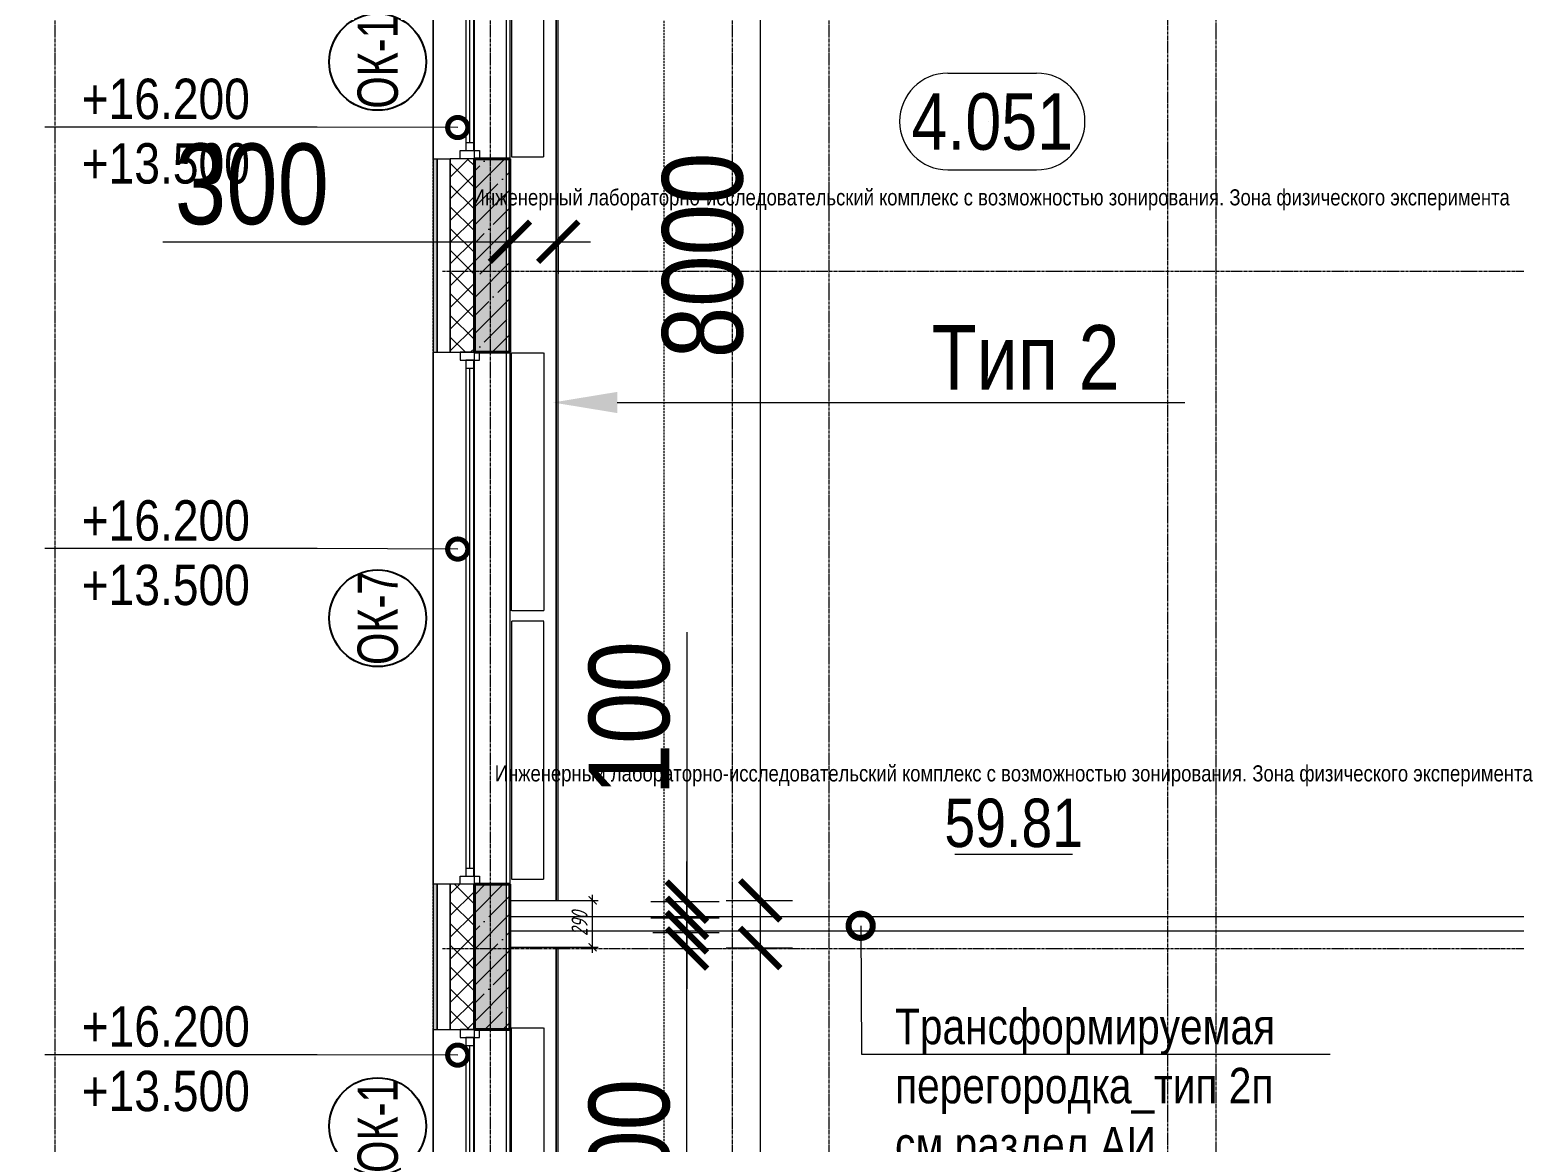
# Model space of a CAD drawing. Header units: millimetres. Extents: x -231292 to 573618, y -153144 to 564035.
# Drawn here: x 142071 to 151278, y 415402 to 422302 of the extents above; entities that cross this region are included whole.
import ezdxf
from ezdxf import colors
from ezdxf.entities.mleader import LeaderData, LeaderLine
from ezdxf.enums import TextEntityAlignment as Align
from ezdxf.math import Vec2, Vec3

# ---------------------------------------------------------------- set-up
doc = ezdxf.new("R2010")
doc.units = ezdxf.units.MM
for name, pattern in [('ADSK_Невидимые', [5, 3, -2]), ('CENTER2', [28.575, 19.05, -3.175, 3.175, -3.175]), ('DASHED', [19.05, 12.7, -6.35]), ('HIDDEN2', [4.7625, 3.175, -1.5875])]:
    doc.linetypes.add(name, pattern=pattern)
doc.layers.get('0').update_dxf_attribs({"color": 250})
doc.layers.get('Defpoints').update_dxf_attribs({"color": 250})
for name, color, linetype, lineweight in [('A-AREA', 250, 'Continuous', 15), ('A-Wall_Материал_Газоблок_Контур', 250, 'Continuous', 0), ('АР_Area', 250, 'Continuous', 5), ('АР_Колонны', 250, 'Continuous', 35), ('АР_Окна', 250, 'Continuous', 5), ('АР_Окна марка', 250, 'Continuous', 9), ('АР_Отопительные приборы', 250, 'HIDDEN2', 0), ('АР_площадь пом', 250, 'Continuous', 5), ('АР_Размеры обшивки', 250, 'Continuous', 5), ('АР_Разрезы марка', 250, 'Continuous', 13), ('АР_Стены ЖБ', 250, 'Continuous', 35), ('АР_Стены ПЕНОблок', 250, 'Continuous', 20), ('АР_Тонкая', 250, 'Continuous', 5), ('АР_Утеплитель', 250, 'Continuous', 0), ('АР_Штриховка', 250, 'Continuous', 0), ('Зашивка радиаторов тип 2 (файерборд 2 слоя_керамогранит)', 250, 'Continuous', 0), ('КМ_Фахверки', 250, 'Continuous', 80), ('Марка окна', 250, 'Continuous', 0), ('Размеры зашивки ГКЛ', 250, 'Continuous', 0), ('РД_Оси_100', 250, 'Continuous', 0), ('ТХ_Оборудование', 250, 'Continuous', 9)]:
    doc.layers.add(name, color=color, linetype=linetype, lineweight=lineweight)
doc.layers.add('АР_Делит', color=250, linetype='Continuous', lineweight=0, plot=False)
doc.styles.add('Arial_09', font='ARIALN.TTF', dxfattribs={"width": 0.9})
doc.styles.add('Isocpeur3', font='isocpeur.ttf')
doc.styles.add('style1', font='ARIALN.TTF')
doc.styles.add('T_dim', font='romans.shx', dxfattribs={"width": 0.7, "oblique": 15})
doc.dimstyles.new('1-50', dxfattribs={"dimscale": 50, "dimtxt": 2, "dimasz": 1, "dimexe": 0.7, "dimexo": 0.6, "dimtad": 1, "dimdec": 0, "dimlfac": -1, "dimtxsty": 'T_dim', "dimblk1": 'ARCHTICK', "dimblk2": 'ARCHTICK', "dimsah": 1, "dimcen": 0, "dimdle": 0.7, "dimclrd": 256, "dimclre": 256, "dimadec": 0, "dimazin": 0, "dimtfac": 1, "dimtdec": 0, "dimtmove": 1, "dimatfit": 3, "dimfxl": 25, "dimlwd": -1, "dimlwe": -1, "dimarcsym": 2})
doc.dimstyles.new('Dim200_ареал', dxfattribs={"dimscale": 100, "dimtxt": 5, "dimasz": 2.5, "dimexe": 2, "dimexo": 2, "dimgap": 1, "dimtad": 1, "dimzin": 12, "dimdsep": 46, "dimtxsty": 'style1', "dimblk": 'ARCHTICK', "dimcen": 3, "dimdle": 2, "dimclrd": 256, "dimclre": 256, "dimaunit": 1, "dimadec": 0, "dimazin": 3, "dimtfac": 1, "dimtmove": 1, "dimatfit": 3, "dimldrblk": 'OPEN30', "dimfxl": 5, "dimfxlon": 1, "dimtolj": 1, "dimtzin": 0, "dimlwd": 9, "dimlwe": 9, "dimarcsym": 0})

# ---------------------------------------------------------------- blocks, each defined once
blk = doc.blocks.new('_DotSmall')
at = {"color": 0, "linetype": 'ByBlock', "const_width": 0.5}
blk.add_lwpolyline([(-0.0625, 0, 1), (0.0625, 0, 1)], format="xyb", close=True, dxfattribs=at)
blk = doc.blocks.new('СОШ_2200_АР_ОСИ_М100_28.05.24')
at = {"layer": 'АР_Делит', "color": 5, "linetype": 'DASHED'}
blk.add_lwpolyline([(114955, 135155), (114955, -355), (93595.036, -355), (93595.036, 13855), (94145, 13855), (94145, 68320), (66055, 68320), (66055, 13857.73), (83455, 13857.73), (83455, -355), (45245, -355), (45245, 13145), (44695, 13145), (44695, 26755), (45245, 26755), (45245, 68320), (20455, 68320), (20455, 26755), (27955, 26755), (27955, 13145), (-355, 13145), (-355, 100855), (37145, 100855), (37145, 129155)], dxfattribs=at)
at = {"layer": 'РД_Оси_100', "linetype": 'CENTER2'}
for p, q in [((91800, -6155), (91800, 139938.679)), ((94500, -6155), (94500, 139938.679)), ((96000, -6155), (96000, 139938.679)), ((119910, 54600), (94200, 54600)), ((119910, 50400), (94200, 50400))]:
    blk.add_line(p, q, dxfattribs=at)
for points in [[(96600, -6155), (96600, 139938.679)], [(98700, -6194.98), (98700, 139538.679), (98550, 139938.679)], [(99000, -6195.83), (99000, 139538.679), (99150, 139938.679)]]:
    blk.add_lwpolyline(points, dxfattribs=at)
blk = doc.blocks.new('_ArchTick')
at = {"color": 0, "linetype": 'ByBlock', "const_width": 0.15}
blk.add_lwpolyline([(-0.5, -0.5), (0.5, 0.5)], dxfattribs=at)
blk = doc.blocks.new('*D1095')
at = {"layer": 'Defpoints', "color": 0, "transparency": 16777216}
for p in [(145228.9, 416901.8), (145562, 416901.8), (145228.9, 416611.8)]:
    blk.add_point(p, dxfattribs=at)
at = {"layer": 'АР_Делит', "color": 0, "transparency": 16777216}
for p, q in [((145562, 416576.8), (145562, 416936.8)), ((145258.9, 416901.8), (145597, 416901.8)), ((145258.9, 416611.8), (145597, 416611.8))]:
    blk.add_line(p, q, dxfattribs=at)
at = {"layer": 'АР_Делит', "color": 0, "transparency": 16777216, "xscale": 50, "yscale": 50, "zscale": 50}
for p, rotation in [((145562, 416901.8), 90), ((145562, 416611.8), 270)]:
    blk.add_blockref('_ArchTick', p, dxfattribs=dict(at, rotation=rotation))
at = {"layer": 'АР_Делит', "color": 0, "transparency": 16777216, "insert": (145480.7, 416756.8), "char_height": 100, "attachment_point": 5, "rotation": 90, "style": 'T_dim'}
blk.add_mtext('290', dxfattribs=at)
blk = doc.blocks.new('Bottom_L_1200')
at = {"layer": 'АР_Отопительные приборы'}
blk.add_lwpolyline([(600, -100), (-600, -100), (-600, 100), (600, 100)], close=True, dxfattribs=at)
blk = doc.blocks.new('Bottom_R_1600')
at = {"layer": 'АР_Отопительные приборы'}
blk.add_lwpolyline([(-800, -100), (800, -100), (800, 100), (-800, 100)], close=True, dxfattribs=at)
blk = doc.blocks.new('Bottom_L_1600')
at = {"layer": 'АР_Отопительные приборы'}
blk.add_lwpolyline([(800, -100), (-800, -100), (-800, 100), (800, 100)], close=True, dxfattribs=at)
blk = doc.blocks.new('Bottom_R_1200')
at = {"layer": 'АР_Отопительные приборы'}
blk.add_lwpolyline([(-600, -100), (600, -100), (600, 100), (-600, 100)], close=True, dxfattribs=at)
blk = doc.blocks.new('*D1034')
at = {"layer": 'Defpoints', "color": 0, "transparency": 16777216}
for p in [(146190.8, 416606.8), (146191.2, 403506.6), (146601.2, 403506.6)]:
    blk.add_point(p, dxfattribs=at)
at = {"layer": 'АР_Размеры обшивки', "lineweight": 9, "transparency": 16777216}
for p, q in [((146601.2, 416806.8), (146601.2, 403306.6)), ((146390.8, 416606.8), (146801.2, 416606.8)), ((146391.2, 403506.6), (146801.2, 403506.6))]:
    blk.add_line(p, q, dxfattribs=at)
at = {"layer": 'АР_Размеры обшивки', "lineweight": 9, "transparency": 16777216, "xscale": 250, "yscale": 250, "zscale": 250}
for p, rotation in [((146601.2, 416606.8), 90), ((146601.2, 403506.6), 270)]:
    blk.add_blockref('_ArchTick', p, dxfattribs=dict(at, rotation=rotation))
at = {"layer": 'АР_Размеры обшивки', "color": 0, "transparency": 16777216, "insert": (146245.9, 410056.7), "char_height": 500, "attachment_point": 5, "rotation": 90, "style": 'style1'}
blk.add_mtext('\\A1;13100', dxfattribs=at)
blk = doc.blocks.new('_Open30')
at = {"color": 0, "linetype": 'ByBlock', "lineweight": -2}
for p, q in [((-1, 0.268), (0, 0)), ((0, 0), (-1, -0.268)), ((0, 0), (-1, 0))]:
    blk.add_line(p, q, dxfattribs=at)
blk = doc.blocks.new('*D1035')
at = {"layer": 'Defpoints', "color": 0, "transparency": 16777216}
for p in [(146191.2, 424901.6), (146190.8, 416901.8), (146601.6, 416901.8)]:
    blk.add_point(p, dxfattribs=at)
at = {"layer": 'АР_Размеры обшивки', "lineweight": 9, "transparency": 16777216}
for p, q in [((146601.6, 425101.6), (146601.6, 416701.8)), ((146391.2, 424901.6), (146801.6, 424901.6)), ((146390.8, 416901.8), (146801.6, 416901.8))]:
    blk.add_line(p, q, dxfattribs=at)
at = {"layer": 'АР_Размеры обшивки', "lineweight": 9, "transparency": 16777216, "xscale": 250, "yscale": 250, "zscale": 250}
for p, rotation in [((146601.6, 424901.6), 90), ((146601.6, 416901.8), 270)]:
    blk.add_blockref('_ArchTick', p, dxfattribs=dict(at, rotation=rotation))
at = {"layer": 'АР_Размеры обшивки', "color": 0, "transparency": 16777216, "insert": (146246.3, 420901.7), "char_height": 500, "attachment_point": 5, "rotation": 90, "style": 'style1'}
blk.add_mtext('\\A1;8000', dxfattribs=at)
blk = doc.blocks.new('*D978')
at = {"layer": 'Defpoints', "color": 0, "transparency": 16777216}
for p in [(145723.3, 416894.2), (145723.3, 416793.9), (146146.6, 416793.9)]:
    blk.add_point(p, dxfattribs=at)
at = {"layer": 'АР_Размеры обшивки', "lineweight": 9, "transparency": 16777216}
for p, q in [((146146.6, 418564.8), (146146.6, 416894.2)), ((146146.6, 416894.2), (146146.6, 417144.2)), ((145923.3, 416894.2), (146346.6, 416894.2)), ((146146.6, 416894.2), (146146.6, 416793.9)), ((146146.6, 416894.2), (146146.6, 416793.9)), ((145923.3, 416793.9), (146346.6, 416793.9)), ((146146.6, 416793.9), (146146.6, 416543.9))]:
    blk.add_line(p, q, dxfattribs=at)
at = {"layer": 'АР_Размеры обшивки', "lineweight": 9, "transparency": 16777216, "xscale": 250, "yscale": 250, "zscale": 250}
for p, rotation in [((146146.6, 416894.2), 270), ((146146.6, 416793.9), 90)]:
    blk.add_blockref('_ArchTick', p, dxfattribs=dict(at, rotation=rotation))
at = {"layer": 'АР_Размеры обшивки', "color": 0, "transparency": 16777216, "insert": (145791.3, 418031.8), "char_height": 500, "attachment_point": 5, "rotation": 90, "style": 'style1'}
blk.add_mtext('\\A1;100', dxfattribs=at)
blk = doc.blocks.new('*D979')
at = {"layer": 'Defpoints', "color": 0, "transparency": 16777216}
for p in [(145735.8, 416703.9), (146146.6, 416703.9), (145735.8, 416603.7)]:
    blk.add_point(p, dxfattribs=at)
at = {"layer": 'АР_Размеры обшивки', "lineweight": 9, "transparency": 16777216}
for p, q in [((146146.6, 416703.9), (146146.6, 416953.9)), ((145935.8, 416703.9), (146346.6, 416703.9)), ((146146.6, 416603.7), (146146.6, 416703.9)), ((146146.6, 416603.7), (146146.6, 416703.9)), ((145935.8, 416603.7), (146346.6, 416603.7)), ((146146.6, 416603.7), (146146.6, 416353.7)), ((146146.6, 414783.8), (146146.6, 416603.7))]:
    blk.add_line(p, q, dxfattribs=at)
at = {"layer": 'АР_Размеры обшивки', "lineweight": 9, "transparency": 16777216, "xscale": 250, "yscale": 250, "zscale": 250}
for p, rotation in [((146146.6, 416703.9), 270), ((146146.6, 416603.7), 90)]:
    blk.add_blockref('_ArchTick', p, dxfattribs=dict(at, rotation=rotation))
at = {"layer": 'АР_Размеры обшивки', "color": 0, "transparency": 16777216, "insert": (145791.3, 415316.8), "char_height": 500, "attachment_point": 5, "rotation": 90, "style": 'style1'}
blk.add_mtext('\\A1;100', dxfattribs=at)
blk = doc.blocks.new('*D984')
at = {"layer": 'Defpoints', "color": 0, "transparency": 16777216}
for p in [(145049.1, 421192.7), (145349.1, 421192.7), (145349.1, 420986.7)]:
    blk.add_point(p, dxfattribs=at)
at = {"layer": 'АР_Размеры обшивки', "lineweight": 9, "transparency": 16777216}
for p, q in [((142896.7, 420986.7), (145049.1, 420986.7)), ((144849.1, 420986.7), (145549.1, 420986.7)), ((145049.1, 420992.7), (145049.1, 420786.7)), ((145349.1, 420992.7), (145349.1, 420786.7))]:
    blk.add_line(p, q, dxfattribs=at)
at = {"layer": 'АР_Размеры обшивки', "lineweight": 9, "transparency": 16777216, "xscale": 250, "yscale": 250, "zscale": 250, "rotation": 180}
blk.add_blockref('_ArchTick', (145049.1, 420986.7), dxfattribs=at)
at = {"layer": 'АР_Размеры обшивки', "lineweight": 9, "transparency": 16777216, "xscale": 250, "yscale": 250, "zscale": 250}
blk.add_blockref('_ArchTick', (145349.1, 420986.7), dxfattribs=at)
at = {"layer": 'АР_Размеры обшивки', "color": 0, "transparency": 16777216, "insert": (143448.8, 421342), "char_height": 500, "attachment_point": 5, "style": 'style1'}
blk.add_mtext('\\A1;300', dxfattribs=at)
blk = doc.blocks.new('MOK-МаркаПом_овал_ареал')
for p, q in [((-2.75, 3), (2.75, 3)), ((-2.75, -3), (2.75, -3))]:
    blk.add_line(p, q)
for centre, radius, start, end in [((-2.75, 0), 3, 90, 270), ((2.75, 0), 3, 270, 90), ((-3.75, 0), 3.5, 0, 0.00095)]:
    blk.add_arc(centre, radius, start, end)
at = {"color": 0, "style": 'style1'}
blk.add_attdef('АР-ПОМЕЩЕНИЕ:НОМЕР', text='', height=3.5, dxfattribs=at).set_placement((0, 0), align=Align.MIDDLE)
at = {"layer": 'Defpoints', "color": 2, "style": 'style1'}
blk.add_attdef('АР-ПОМЕЩЕНИЕ:НАИМЕНОВАНИЕ', text='', height=1, dxfattribs=at).set_placement((-0.094, -4.814), align=Align.MIDDLE)
blk = doc.blocks.new('MOK-МаркаПомещения1')
at = {"layer": 'A-AREA', "color": 0}
blk.add_line((-3.651, -1.944), (3.649, -1.944), dxfattribs=at)
at = {"layer": 'A-AREA', "color": 0, "style": 'style1'}
blk.add_attdef('АР-ПОМЕЩЕНИЕ:ПЛОЩАДЬ', text='', height=3, dxfattribs=at).set_placement((0, 0), align=Align.MIDDLE)
at = {"layer": 'Defpoints', "style": 'style1', "flags": 8}
blk.add_attdef('АР-ПОМЕЩЕНИЕ:НАИМЕНОВАНИЕ', text='', height=1, dxfattribs=at).set_placement((0, 2.956), align=Align.MIDDLE)
blk = doc.blocks.new('МОК-Наименование')
at = {"layer": 'Defpoints'}
blk.add_circle((0, 0), 3, dxfattribs=at)
at = {"color": 0, "linetype": 'ByBlock', "lineweight": -2, "style": 'Isocpeur3', "width": 0.8, "flags": 4}
blk.add_attdef('АР-ОКНО:НАИМЕНОВАНИЕ', text='', height=2.5, dxfattribs=at).set_placement((0, 0), align=Align.MIDDLE)

msp = doc.modelspace()

# ---------------------------------------------------------------- linework, layer by layer
at = {"layer": 'A-Wall_Материал_Газоблок_Контур', "linetype": 'Continuous', "lineweight": 0}
for p, q in [((145028.768, 421501.752), (145028.768, 422701.752)), ((145028.768, 417001.753), (145028.768, 420301.753)), ((145028.768, 414901.753), (145028.768, 416101.753))]:
    msp.add_line(p, q, dxfattribs=at)
at = {"layer": 'АР_Колонны', "linetype": 'HIDDEN2', "lineweight": 25}
for p, q in [((145048.768, 421501.753), (145048.768, 420301.753)), ((145048.768, 420301.753), (144828.768, 420301.753)), ((144828.768, 417001.753), (145048.768, 417001.753)), ((145048.768, 417001.753), (145048.768, 416101.753))]:
    msp.add_line(p, q, dxfattribs=at)
at = {"layer": 'АР_Колонны', "linetype": 'Continuous', "lineweight": 35}
for p, q in [((145048.768, 420301.753), (145048.768, 421501.753)), ((144828.768, 420301.753), (145048.768, 420301.753)), ((145048.768, 417001.753), (144828.768, 417001.753)), ((145048.768, 416101.753), (145048.768, 417001.753))]:
    msp.add_line(p, q, dxfattribs=at)
at = {"layer": 'АР_Окна', "linetype": 'Continuous', "lineweight": 5}
for p, q in [((145028.768, 421501.752), (145028.768, 422701.752)), ((145028.768, 417001.753), (145028.768, 420301.753)), ((144776.268, 420201.753), (144826.268, 420201.753)), ((144776.268, 417101.753), (144826.268, 417101.753)), ((145028.768, 414901.753), (145028.768, 416101.753))]:
    msp.add_line(p, q, dxfattribs=at)
for points in [[(144861.268, 420251.753), (144861.268, 420301.753), (144741.268, 420301.753), (144741.268, 420251.753)], [(144861.268, 417051.753), (144861.268, 417001.753), (144741.268, 417001.753), (144741.268, 417051.753)]]:
    msp.add_lwpolyline(points, close=True, dxfattribs=at)
at = {"layer": 'АР_Разрезы марка', "linetype": 'DASHED', "lineweight": 0}
msp.add_lwpolyline([(148015.848, 504454.532), (148015.848, 466838.319), (146002.876, 466838.319), (146002.876, 364232.068)], dxfattribs=at)
at = {"layer": 'АР_Стены ЖБ', "linetype": 'Continuous', "lineweight": 40}
for p, q in [((145048.768, 420301.753), (145048.768, 421501.753)), ((144828.768, 420301.753), (145048.768, 420301.753)), ((145048.768, 417001.753), (144828.768, 417001.753)), ((145048.768, 416101.753), (145048.768, 417001.753))]:
    msp.add_line(p, q, dxfattribs=at)
at = {"layer": 'АР_Стены ПЕНОблок', "linetype": 'Continuous', "lineweight": 20}
for p, q in [((145028.768, 420301.753), (145028.768, 421501.752)), ((144828.768, 420301.753), (145028.768, 420301.753)), ((145028.768, 417001.753), (144828.768, 417001.753)), ((145028.768, 416101.753), (145028.768, 417001.753))]:
    msp.add_line(p, q, dxfattribs=at)
at = {"layer": 'АР_Тонкая', "linetype": 'Continuous', "lineweight": 5}
for p, q in [((144573.768, 420301.753), (144678.768, 420301.753)), ((144598.768, 417001.753), (144573.768, 417001.753)), ((144678.768, 417001.753), (144598.768, 417001.753))]:
    msp.add_line(p, q, dxfattribs=at)
at = {"layer": 'АР_Утеплитель', "linetype": 'Continuous', "lineweight": 0}
for p, q in [((144678.768, 420301.753), (144828.768, 420301.753)), ((144828.768, 417001.753), (144678.768, 417001.753))]:
    msp.add_line(p, q, dxfattribs=at)
at = {"layer": 'Зашивка радиаторов тип 2 (файерборд 2 слоя_керамогранит)', "linetype": 'Continuous', "lineweight": 0}
for p, q in [((145048.768, 424901.753), (145048.768, 416901.752)), ((145336.268, 416901.752), (145336.268, 424901.753)), ((145336.268, 424901.753), (145336.268, 416901.752)), ((145348.768, 416901.752), (145348.768, 424901.753)), ((145048.768, 416901.752), (145348.768, 416901.752)), ((145048.768, 416611.752), (145348.768, 416611.752)), ((145048.768, 416611.752), (145048.768, 403501.753)), ((145336.268, 403501.753), (145336.268, 416611.752)), ((145336.268, 416611.752), (145336.268, 403501.753)), ((145348.768, 403501.753), (145348.768, 416611.752))]:
    msp.add_line(p, q, dxfattribs=at)
at = {"layer": 'ТХ_Оборудование', "linetype": 'ADSK_Невидимые'}
msp.add_lwpolyline([(145048.768, 416801.752), (152618.768, 416801.752), (152618.768, 416711.752), (145048.768, 416711.752)], close=True, dxfattribs=at)

# ---------------------------------------------------------------- block references
at = {"layer": 'АР_Отопительные приборы', "rotation": 270}
for name, p in [('Bottom_R_1200', (145158.768, 422112.641)), ('Bottom_L_1600', (145158.768, 419498.54)), ('Bottom_R_1600', (145158.768, 417833.307)), ('Bottom_L_1200', (145158.768, 415512.641))]:
    msp.add_blockref(name, p, dxfattribs=at)
at = {"layer": 'АР_площадь пом', "linetype": 'Continuous', "lineweight": 5}
ref = msp.add_blockref('MOK-МаркаПомещения1', (148173.641, 417383.022), dxfattribs=dict(at, xscale=100, yscale=100, zscale=100))
ref.add_attrib('АР-ПОМЕЩЕНИЕ:НАИМЕНОВАНИЕ', 'Инженерный лабораторно-исследовательский комплекс с возможностью зонирования. Зона физического эксперимента', dxfattribs={"layer": 'Defpoints', "height": 100, "style": 'style1'}).set_placement((148173.641, 417678.585), align=Align.MIDDLE)
ref.add_attrib('АР-ПОМЕЩЕНИЕ:ПЛОЩАДЬ', '59.81', dxfattribs={"layer": 'A-AREA', "color": 0, "height": 300, "style": 'style1'}).set_placement((148173.641, 417383.022), align=Align.MIDDLE)

# ---------------------------------------------------------------- dimensions: what is measured, and where the dimension line sits
at = {"layer": 'АР_Делит'}
dim = msp.add_linear_dim(base=(145561.958, 416901.752), p1=(145228.853, 416611.752), p2=(145228.853, 416901.752), angle=90, dimstyle='1-50', override={"dimclrd": 0, "dimclre": 0}, dxfattribs=at)
dim.commit()
dim.dimension.update_dxf_attribs({"geometry": '*D1095', "text_midpoint": (145480.708, 416756.752)})
at = {"layer": 'АР_Размеры обшивки'}
for base, p1, p2, picture, middle in [((146601.578, 416901.752), (146191.203, 424901.559), (146190.828, 416901.752), '*D1035', (146246.291, 420901.656)), ((146601.203, 403506.574), (146190.828, 416606.752), (146191.203, 403506.574), '*D1034', (146245.917, 410056.663))]:
    dim = msp.add_linear_dim(base=base, p1=p1, p2=p2, angle=90, dimstyle='Dim200_ареал', override={"dimdec": 0}, dxfattribs=at)
    dim.commit()
    dim.dimension.update_dxf_attribs({"geometry": picture, "text_midpoint": middle})
for base, p1, p2, picture, middle in [((146146.578, 416793.872), (145723.328, 416894.179), (145723.328, 416793.872), '*D978', (145998.768, 418031.82)), ((146146.578, 416703.872), (145735.828, 416603.7), (145735.828, 416703.872), '*D979', (146561.768, 415316.82))]:
    dim = msp.add_linear_dim(base=base, p1=p1, p2=p2, angle=90, dimstyle='Dim200_ареал', override={"dimdec": 0}, dxfattribs=at)
    dim.commit()
    dim.dimension.update_dxf_attribs({"geometry": picture, "text_midpoint": middle, "dimtype": 160})

# ---------------------------------------------------------------- leaders
at = {"layer": 'Марка окна', "lineweight": 0, "ltscale": 20}
ml = msp.add_multileader_mtext('Standard', dxfattribs=at)
ml.set_content('+16.200\\P+13.500', color=256, style='style1')
ml.set_leader_properties(color=256, linetype='ByLayer', lineweight=-1)
ml.set_arrow_properties(name='DOTSMALL')
ml.build(insert=Vec2(0, 0))
ml.multileader.update_dxf_attribs({"text_left_attachment_type": 6, "text_right_attachment_type": 6, "dogleg_length": 200, "arrow_head_size": 250})
ctx = ml.context
ctx.base_point, ctx.char_height, ctx.arrow_head_size, ctx.landing_gap_size, ctx.plane_origin = Vec3(142393, 421697.84), 250, 250, 0, Vec3(142749.436, 421013.313)
ctx.left_attachment, ctx.right_attachment = 6, 6
notes = []
notes.append((ctx, [(0, (1, 1, 0), (143852.861, 421697.84), (-1, 0), 446.389, [(0, [(144725.14, 421695.169)], 0, [])])]))
ctx.mtext.insert, ctx.mtext.line_spacing_factor, ctx.mtext.flow_direction = Vec3(142393, 421997.84), 0.96, 5
ctx.mtext.has_bg_fill, ctx.mtext.bg_color, ctx.mtext.bg_scale_factor, ctx.mtext.bg_transparency, ctx.mtext.use_window_bg_color = 1, -1027028792, 1.5, 0, 1
ml = msp.add_multileader_mtext('Standard', dxfattribs=at)
ml.set_content('+16.200\\P+13.500', color=256, style='style1')
ml.set_leader_properties(color=256, linetype='ByLayer', lineweight=-1)
ml.set_arrow_properties(name='DOTSMALL')
ml.build(insert=Vec2(0, 0))
ml.multileader.update_dxf_attribs({"text_left_attachment_type": 6, "text_right_attachment_type": 6, "dogleg_length": 200, "arrow_head_size": 250})
ctx = ml.context
ctx.base_point, ctx.char_height, ctx.arrow_head_size, ctx.landing_gap_size, ctx.plane_origin = Vec3(142393, 419083.488), 250, 250, 0, Vec3(142749.436, 418398.961)
ctx.left_attachment, ctx.right_attachment = 6, 6
notes.append((ctx, [(0, (1, 1, 0), (143852.861, 419083.488), (-1, 0), 446.389, [(0, [(144725.14, 419080.817)], 0, [])])]))
ctx.mtext.insert, ctx.mtext.line_spacing_factor, ctx.mtext.flow_direction = Vec3(142393, 419383.488), 0.96, 5
ctx.mtext.has_bg_fill, ctx.mtext.bg_color, ctx.mtext.bg_scale_factor, ctx.mtext.bg_transparency, ctx.mtext.use_window_bg_color = 1, -1027028792, 1.5, 0, 1
ml = msp.add_multileader_mtext('Standard', dxfattribs=at)
ml.set_content('+16.200\\P+13.500', color=256, style='style1')
ml.set_leader_properties(color=256, linetype='ByLayer', lineweight=-1)
ml.set_arrow_properties(name='DOTSMALL')
ml.build(insert=Vec2(0, 0))
ml.multileader.update_dxf_attribs({"text_left_attachment_type": 6, "text_right_attachment_type": 6, "dogleg_length": 200, "arrow_head_size": 250})
ctx = ml.context
ctx.base_point, ctx.char_height, ctx.arrow_head_size, ctx.landing_gap_size, ctx.plane_origin = Vec3(142393, 415945.184), 250, 250, 0, Vec3(142749.436, 415260.657)
ctx.left_attachment, ctx.right_attachment = 6, 6
notes.append((ctx, [(0, (1, 1, 0), (143852.861, 415945.184), (-1, 0), 446.389, [(0, [(144725.14, 415942.514)], 0, [])])]))
ctx.mtext.insert, ctx.mtext.line_spacing_factor, ctx.mtext.flow_direction = Vec3(142393, 416245.184), 0.96, 5
ctx.mtext.has_bg_fill, ctx.mtext.bg_color, ctx.mtext.bg_scale_factor, ctx.mtext.bg_transparency, ctx.mtext.use_window_bg_color = 1, -1027028792, 1.5, 0, 1
at = {"layer": 'Размеры зашивки ГКЛ'}
ml = msp.add_multileader_mtext('Standard', dxfattribs=at)
ml.set_content('\\pxsm1;Тип 2 ', color=(0, 0, 138), style='style1')
ml.set_leader_properties(color=256, linetype='ByLayer', lineweight=9)
ml.build(insert=Vec2(0, 0))
ml.multileader.update_dxf_attribs({"has_dogleg": 0, "text_left_attachment_type": 6, "text_right_attachment_type": 6, "text_bottom_attachment_type": 10, "dogleg_length": 25, "arrow_head_size": 400})
ctx = ml.context
ctx.base_point, ctx.char_height, ctx.arrow_head_size, ctx.landing_gap_size, ctx.plane_origin = Vec3(147613.889, 419989.841), 400, 400, 50, Vec3(139521.03, 426960.405)
ctx.left_attachment, ctx.right_attachment, ctx.top_attachment = 6, 6, 10
notes.append((ctx, [(0, (1, 1, 0), (147588.889, 419989.841), (1, 0), 25, [(1, [(145315.162, 419989.841)], 0, [])])]))
ctx.mtext.insert, ctx.mtext.width, ctx.mtext.defined_height, ctx.mtext.line_spacing_factor, ctx.mtext.flow_direction = Vec3(147663.889, 420469.841), 1668.44707, 600, 0.3, 5
at = {"layer": 'ТХ_Оборудование'}
ml = msp.add_multileader_mtext('Standard', dxfattribs=at)
ml.set_content('\\pxsm1;Трансформируемая перегородка_тип 2п\\Pсм.раздел АИ ', color=256, style='style1')
ml.set_leader_properties(color=256, linetype='ByLayer', lineweight=9)
ml.set_arrow_properties(name='DOTSMALL')
ml.build(insert=Vec2(0, 0))
ml.multileader.update_dxf_attribs({"text_left_attachment_type": 6, "text_right_attachment_type": 6, "text_bottom_attachment_type": 10, "dogleg_length": 25, "arrow_head_size": 300})
ctx = ml.context
ctx.base_point, ctx.char_height, ctx.arrow_head_size, ctx.landing_gap_size, ctx.plane_origin = Vec3(147387.597, 415949.084), 220, 300, 50, Vec3(138296.259, 419411.789)
ctx.left_attachment, ctx.right_attachment, ctx.top_attachment = 6, 6, 10
notes.append((ctx, [(0, (1, 1, 0), (147229.586, 415949.084), (1, 0), 158.01, [(1, [(147224.534, 416744.306)], 0, [])])]))
ctx.mtext.insert, ctx.mtext.width, ctx.mtext.defined_height, ctx.mtext.line_spacing_factor, ctx.mtext.flow_direction = Vec3(147437.597, 416230.162), 2672.40951, 2067.07, 0.3, 5
for ctx, leaders in notes:
    for number, flags, end, landing, length, lines in leaders:
        leader = LeaderData()
        leader.index, (leader.has_last_leader_line, leader.has_dogleg_vector, leader.attachment_direction) = number, flags
        leader.last_leader_point, leader.dogleg_vector, leader.dogleg_length = Vec3(end), Vec3(landing), length
        for number, points, colour, breaks in lines:
            line = LeaderLine()
            line.index, line.vertices, line.color, line.breaks = number, Vec3.list(points), colors.encode_raw_color(colour), breaks
            leader.lines.append(line)
        ctx.leaders.append(leader)

# ---------------------------------------------------------------- next in the draw order: hatches: boundary and pattern name
at = {"layer": 'АР_Штриховка', "linetype": 'Continuous', "lineweight": 0}
h = msp.add_hatch(dxfattribs=at)
h.set_pattern_fill('_U', color=256, style=0, pattern_type=0)
h.set_pattern_definition([(360, (50428.7677, 366201.7525), (1e-16, 1), [])])
h.paths.add_polyline_path([(144573.768, 380301.753), (144598.768, 380301.753), (144598.768, 387601.753), (144573.768, 387601.753)], flags=0)
h.paths.add_polyline_path([(144573.768, 390001.753), (144598.768, 390001.753), (144598.768, 391201.752), (144573.768, 391201.752)], flags=0)
h.paths.add_polyline_path([(144573.768, 394501.752), (144598.768, 394501.752), (144598.768, 395401.752), (144573.768, 395401.752)], flags=0)
h.paths.add_polyline_path([(144573.768, 396601.752), (144598.768, 396601.752), (144598.768, 397501.752), (144573.768, 397501.752)], flags=0)
h.paths.add_polyline_path([(144573.768, 398701.752), (144598.768, 398701.752), (144598.768, 399601.752), (144573.768, 399601.752)], flags=0)
h.paths.add_polyline_path([(144573.768, 402901.752), (144598.768, 402901.752), (144598.768, 403801.752), (144573.768, 403801.752)], flags=0)
h.paths.add_polyline_path([(144573.768, 407101.752), (144598.768, 407101.752), (144598.768, 408001.752), (144573.768, 408001.752)], flags=0)
h.paths.add_polyline_path([(144573.768, 409201.752), (144598.768, 409201.752), (144598.768, 410101.752), (144573.768, 410101.752)], flags=0)
h.paths.add_polyline_path([(144573.768, 411301.752), (144598.768, 411301.752), (144598.768, 412201.752), (144573.768, 412201.752)], flags=0)
h.paths.add_polyline_path([(144573.768, 413401.752), (144598.768, 413401.752), (144598.768, 414901.753), (144573.768, 414901.753)], flags=0)
h.paths.add_polyline_path([(144573.768, 416101.753), (144598.768, 416101.753), (144598.768, 417001.753), (144573.768, 417001.753)], flags=0)
h.paths.add_polyline_path([(144573.768, 420301.753), (144598.768, 420301.753), (144598.768, 421501.752), (144573.768, 421501.752)], flags=0)
h.paths.add_polyline_path([(144573.768, 422701.752), (144598.768, 422701.752), (144598.768, 423601.752), (144573.768, 423601.752)], flags=0)
h.paths.add_polyline_path([(144573.768, 424801.752), (144598.768, 424801.752), (144598.768, 425701.752), (144573.768, 425701.752)], flags=0)
h.paths.add_polyline_path([(144573.768, 429001.752), (144598.768, 429001.752), (144598.768, 430001.753), (144573.768, 430001.753)], flags=0)
h = msp.add_hatch(dxfattribs=at)
h.set_pattern_fill('ANSI37', color=256, scale=30, style=0)
h.set_pattern_definition([(45, (50428.77, 366201.75), (-67.35192, 67.35192), []), (135, (50428.77, 366201.75), (-67.35192, -67.35192), [])])
h.paths.add_polyline_path([(144678.768, 380301.753), (144828.768, 380301.753), (144828.768, 387601.753), (144678.768, 387601.753)], flags=0)
h.paths.add_polyline_path([(144678.768, 390001.753), (144828.768, 390001.753), (144828.768, 391201.752), (144678.768, 391201.752)], flags=0)
h.paths.add_polyline_path([(144678.768, 394501.752), (144828.768, 394501.752), (144828.768, 395401.752), (144678.768, 395401.752)], flags=0)
h.paths.add_polyline_path([(144678.768, 396601.752), (144828.768, 396601.752), (144828.768, 397501.752), (144678.768, 397501.752)], flags=0)
h.paths.add_polyline_path([(144678.768, 398701.752), (144828.768, 398701.752), (144828.768, 399601.752), (144678.768, 399601.752)], flags=0)
h.paths.add_polyline_path([(144678.768, 402901.752), (144828.768, 402901.752), (144828.768, 403801.752), (144678.768, 403801.752)], flags=0)
h.paths.add_polyline_path([(144678.768, 407101.752), (144828.768, 407101.752), (144828.768, 408001.752), (144678.768, 408001.752)], flags=0)
h.paths.add_polyline_path([(144678.768, 409201.752), (144828.768, 409201.752), (144828.768, 410101.752), (144678.768, 410101.752)], flags=0)
h.paths.add_polyline_path([(144678.768, 411301.752), (144828.768, 411301.752), (144828.768, 412201.752), (144678.768, 412201.752)], flags=0)
h.paths.add_polyline_path([(144678.768, 413401.752), (144828.768, 413401.752), (144828.768, 414901.753), (144678.768, 414901.753)], flags=0)
h.paths.add_polyline_path([(144678.768, 416101.753), (144828.768, 416101.753), (144828.768, 417001.753), (144678.768, 417001.753)], flags=0)
h.paths.add_polyline_path([(144678.768, 420301.753), (144828.768, 420301.753), (144828.768, 421501.752), (144678.768, 421501.752)], flags=0)
h.paths.add_polyline_path([(144678.768, 422701.752), (144828.768, 422701.752), (144828.768, 423601.752), (144678.768, 423601.752)], flags=0)
h.paths.add_polyline_path([(144678.768, 424801.752), (144828.768, 424801.752), (144828.768, 425701.752), (144678.768, 425701.752)], flags=0)
h.paths.add_polyline_path([(144678.768, 429001.752), (144828.768, 429001.752), (144828.768, 430001.753), (144678.768, 430001.753)], flags=0)
h = msp.add_hatch(dxfattribs=at)
h.set_pattern_fill('AR-CONC', color=256, style=0)
h.set_pattern_definition([(50, (50428.77, 366201.75), (182.18467, -15.93909), [19.05, -209.55]), (355, (50428.77, 366201.75), (-35.24342, 191.05685), [15.24, -167.64058]), (100.45144, (50443.95, 366200.42), (146.94125, 175.11775), [16.19, -178.09024]), (46.1842, (50428.77, 366252.55), (271.07904, -42.04233), [28.575, -314.325]), (96.63556, (50451.36, 366249.05), (237.40413, 247.4261), [24.285, -267.1356]), (351.18415, (50428.77, 366252.55), (237.4041, 247.4261), [22.86, -251.4597]), (21, (50454.17, 366239.85), (151.6144, -102.2652), [19.05, -209.55]), (326, (50454.17, 366239.85), (61.80203, 184.18797), [15.24, -167.64]), (71.45144, (50466.8, 366231.33), (213.41642, 81.92277), [16.19, -178.08994]), (37.5, (50428.77, 366201.75), (3.088603, 84.55504), [0, -165.608, 0, -170.18, 0, -168.275]), (7.5, (50428.77, 366201.75), (66.81966, 100.180575), [0, -97.028, 0, -161.798, 0, -64.135]), (327.5, (50372.126, 366201.75), (135.590595, -5.728744), [0, -63.5, 0, -198.12, 0, -262.89]), (317.5, (50346.73, 366201.75), (148.12918, 25.42649), [0, -82.55, 0, -131.572, 0, -186.69])])
h.paths.add_polyline_path([(144828.768, 380301.753), (145028.768, 380301.753), (145028.768, 387601.753), (144828.768, 387601.753)], flags=0)
h.paths.add_polyline_path([(144828.768, 390001.753), (145028.768, 390001.753), (145028.768, 391201.752), (144828.768, 391201.752)], flags=0)
h.paths.add_polyline_path([(144828.768, 394501.752), (145028.768, 394501.752), (145028.768, 395401.752), (144828.768, 395401.752)], flags=0)
h.paths.add_polyline_path([(144828.768, 396601.752), (145028.768, 396601.752), (145028.768, 397501.752), (144828.768, 397501.752)], flags=0)
h.paths.add_polyline_path([(144828.768, 398701.752), (145028.768, 398701.752), (145028.768, 399601.752), (144828.768, 399601.752)], flags=0)
h.paths.add_polyline_path([(144828.768, 402901.752), (145028.768, 402901.752), (145028.768, 403801.752), (144828.768, 403801.752)], flags=0)
h.paths.add_polyline_path([(144828.768, 407101.752), (145028.768, 407101.752), (145028.768, 408001.752), (144828.768, 408001.752)], flags=0)
h.paths.add_polyline_path([(144828.768, 409201.752), (145028.768, 409201.752), (145028.768, 410101.752), (144828.768, 410101.752)], flags=0)
h.paths.add_polyline_path([(144828.768, 411301.752), (145028.768, 411301.752), (145028.768, 412201.752), (144828.768, 412201.752)], flags=0)
h.paths.add_polyline_path([(144828.768, 413401.752), (145028.768, 413401.752), (145028.768, 414901.753), (144828.768, 414901.753)], flags=0)
h.paths.add_polyline_path([(144828.768, 416101.753), (145028.768, 416101.753), (145028.768, 417001.753), (144828.768, 417001.753)], flags=0)
h.paths.add_polyline_path([(144828.768, 420301.753), (145028.768, 420301.753), (145028.768, 421501.752), (144828.768, 421501.752)], flags=0)
h.paths.add_polyline_path([(144828.768, 422701.752), (145028.768, 422701.752), (145028.768, 423601.752), (144828.768, 423601.752)], flags=0)
h.paths.add_polyline_path([(144828.768, 424801.752), (145028.768, 424801.752), (145028.768, 425701.752), (144828.768, 425701.752)], flags=0)
h.paths.add_polyline_path([(144828.768, 429001.752), (145028.768, 429001.752), (145028.768, 430001.753), (144828.768, 430001.753)], flags=0)
at = {"layer": 'АР_Штриховка', "linetype": 'Continuous', "lineweight": 5}
h = msp.add_hatch(dxfattribs=at)
h.set_pattern_fill('ANSI35', color=256, scale=25, style=0)
h.set_pattern_definition([(45, (50428.77, 366201.75), (-112.2532, 112.2532), []), (45, (50541.02, 366201.75), (-112.2532, 112.2532), [198.4375, -39.6875, 0, -39.6875])])
h.paths.add_polyline_path([(144828.768, 420301.753), (145048.768, 420301.753), (145048.768, 421501.753), (144828.768, 421501.753)], flags=0)
h = msp.add_hatch(dxfattribs=at)
h.set_pattern_fill('ANSI35', color=256, scale=25, style=0)
h.set_pattern_definition([(45, (50428.77, 366201.75), (-112.2532, 112.2532), []), (45, (50541.02, 366201.75), (-112.2532, 112.2532), [198.4375, -39.6875, 0, -39.6875])])
h.paths.add_polyline_path([(145048.768, 417001.753), (144828.768, 417001.753), (144828.768, 416101.753), (145048.768, 416101.753)], flags=0)

# ---------------------------------------------------------------- next in the draw order: linework, layer by layer
at = {"layer": 'A-Wall_Материал_Газоблок_Контур', "linetype": 'Continuous', "lineweight": 0}
for p, q in [((144573.768, 422701.752), (144573.768, 421501.752)), ((144573.768, 420301.753), (144573.768, 417001.753)), ((144573.768, 416101.753), (144573.768, 414901.753))]:
    msp.add_line(p, q, dxfattribs=at)
at = {"layer": 'АР_Колонны', "linetype": 'HIDDEN2', "lineweight": 25}
for p, q in [((144828.768, 421501.753), (145048.768, 421501.753)), ((144828.768, 420301.753), (144828.768, 421501.753)), ((144828.768, 416101.753), (144828.768, 417001.753)), ((145048.768, 416101.753), (144828.768, 416101.753))]:
    msp.add_line(p, q, dxfattribs=at)
at = {"layer": 'АР_Колонны', "linetype": 'Continuous', "lineweight": 35}
for p, q in [((145048.768, 421501.753), (144828.768, 421501.753)), ((144828.768, 421501.753), (144828.768, 420301.753)), ((144828.768, 417001.753), (144828.768, 416101.753)), ((144828.768, 416101.753), (145048.768, 416101.753))]:
    msp.add_line(p, q, dxfattribs=at)
at = {"layer": 'АР_Окна', "linetype": 'Continuous', "lineweight": 5}
for p, q in [((144573.768, 421501.752), (144573.768, 422701.752)), ((144801.268, 421601.752), (144801.268, 422601.752)), ((144776.268, 421601.752), (144826.268, 421601.752)), ((144573.768, 417001.753), (144573.768, 420301.753)), ((144801.268, 417101.753), (144801.268, 420201.753)), ((144573.768, 414901.753), (144573.768, 416101.753)), ((144776.268, 416001.753), (144826.268, 416001.753)), ((144801.268, 415001.753), (144801.268, 416001.753))]:
    msp.add_line(p, q, dxfattribs=at)
for points in [[(144776.268, 421551.752), (144826.268, 421551.752), (144826.268, 422651.752), (144776.268, 422651.752)], [(144861.268, 421551.752), (144861.268, 421501.752), (144741.268, 421501.752), (144741.268, 421551.752)], [(144776.268, 417051.753), (144826.268, 417051.753), (144826.268, 420251.753), (144776.268, 420251.753)], [(144861.268, 416051.753), (144861.268, 416101.753), (144741.268, 416101.753), (144741.268, 416051.753)], [(144776.268, 414951.753), (144826.268, 414951.753), (144826.268, 416051.753), (144776.268, 416051.753)]]:
    msp.add_lwpolyline(points, close=True, dxfattribs=at)
at = {"layer": 'АР_Стены ЖБ', "linetype": 'Continuous', "lineweight": 40}
for p, q in [((145048.768, 421501.753), (144828.768, 421501.753)), ((144828.768, 421501.753), (144828.768, 420301.753)), ((144828.768, 417001.753), (144828.768, 416101.753)), ((144828.768, 416101.753), (145048.768, 416101.753))]:
    msp.add_line(p, q, dxfattribs=at)
at = {"layer": 'АР_Стены ПЕНОблок', "linetype": 'Continuous', "lineweight": 20}
for p, q in [((145028.768, 421501.752), (144828.768, 421501.752)), ((144828.768, 421501.752), (144828.768, 420301.753)), ((144828.768, 417001.753), (144828.768, 416101.753)), ((144828.768, 416101.753), (145028.768, 416101.753))]:
    msp.add_line(p, q, dxfattribs=at)
at = {"layer": 'АР_Тонкая', "linetype": 'Continuous', "lineweight": 5}
for p, q in [((144573.768, 421501.752), (144678.768, 421501.752)), ((144573.768, 421501.752), (144573.768, 420301.753)), ((144598.768, 421501.752), (144598.768, 420301.753)), ((144598.768, 420301.753), (144598.768, 421501.752)), ((144678.768, 420301.753), (144678.768, 421501.752)), ((144573.768, 417001.753), (144573.768, 416101.753)), ((144598.768, 417001.753), (144598.768, 416101.753)), ((144598.768, 416101.753), (144598.768, 417001.753)), ((144678.768, 416101.753), (144678.768, 417001.753)), ((144573.768, 416101.753), (144678.768, 416101.753))]:
    msp.add_line(p, q, dxfattribs=at)
at = {"layer": 'АР_Утеплитель', "linetype": 'Continuous', "lineweight": 0}
for p, q in [((144828.768, 421501.752), (144678.768, 421501.752)), ((144678.768, 421501.752), (144678.768, 420301.753)), ((144828.768, 420301.753), (144828.768, 421501.752)), ((144678.768, 417001.753), (144678.768, 416101.753)), ((144828.768, 416101.753), (144828.768, 417001.753)), ((144678.768, 416101.753), (144828.768, 416101.753))]:
    msp.add_line(p, q, dxfattribs=at)
at = {"layer": 'КМ_Фахверки', "lineweight": 5}
msp.add_lwpolyline([(144828.768, 434776.753), (116228.768, 434776.752), (116228.768, 379801.753), (144828.768, 379801.753), (144828.768, 434776.753)], dxfattribs=at)

# ---------------------------------------------------------------- next in the draw order: block references
at = {"layer": 'АР_Area', "linetype": 'Continuous', "lineweight": 5, "xscale": 100, "yscale": 100, "zscale": 100}
msp.add_blockref('MOK-МаркаПом_овал_ареал', (148040.647, 421732.395), dxfattribs=at).add_auto_attribs({'АР-ПОМЕЩЕНИЕ:НОМЕР': '4.051', 'АР-ПОМЕЩЕНИЕ:НАИМЕНОВАНИЕ': 'Инженерный лабораторно-исследовательский комплекс с возможностью зонирования. Зона физического эксперимента'})
at = {"layer": 'АР_Окна марка', "linetype": 'Continuous', "lineweight": 9}
ref = msp.add_blockref('МОК-Наименование', (144228.768, 422101.752), dxfattribs=dict(at, xscale=100, yscale=100, zscale=100, rotation=90))
ref.add_attrib('АР-ОКНО:НАИМЕНОВАНИЕ', 'ОК-1', dxfattribs={"layer": '0', "color": 0, "linetype": 'ByBlock', "lineweight": -2, "height": 250, "rotation": 90, "style": 'Arial_09', "width": 0.9}).set_placement((144228.768, 422101.752), align=Align.MIDDLE)
ref = msp.add_blockref('МОК-Наименование', (144228.768, 418651.753), dxfattribs=dict(at, xscale=100, yscale=100, zscale=100, rotation=90))
ref.add_attrib('АР-ОКНО:НАИМЕНОВАНИЕ', 'ОК-7', dxfattribs={"layer": '0', "color": 0, "linetype": 'ByBlock', "lineweight": -2, "height": 250, "rotation": 90, "style": 'Arial_09', "width": 0.9}).set_placement((144228.768, 418651.753), align=Align.MIDDLE)
ref = msp.add_blockref('МОК-Наименование', (144228.768, 415501.753), dxfattribs=dict(at, xscale=100, yscale=100, zscale=100, rotation=90))
ref.add_attrib('АР-ОКНО:НАИМЕНОВАНИЕ', 'ОК-1', dxfattribs={"layer": '0', "color": 0, "linetype": 'ByBlock', "lineweight": -2, "height": 250, "rotation": 90, "style": 'Arial_09', "width": 0.9}).set_placement((144228.768, 415501.753), align=Align.MIDDLE)
at = {"layer": 'РД_Оси_100'}
msp.add_blockref('СОШ_2200_АР_ОСИ_М100_28.05.24', (50428.768, 366201.753), dxfattribs=at)

# ---------------------------------------------------------------- next in the draw order: dimensions: what is measured, and where the dimension line sits
at = {"layer": 'АР_Размеры обшивки'}
dim = msp.add_linear_dim(base=(145349.142, 420986.7), p1=(145049.142, 421192.7), p2=(145349.142, 421192.731), dimstyle='Dim200_ареал', override={"dimdec": 0}, dxfattribs=at)
dim.commit()
dim.dimension.update_dxf_attribs({"geometry": '*D984', "text_midpoint": (143448.768, 420964.697), "dimtype": 160})

doc.saveas('drawing.dxf')
